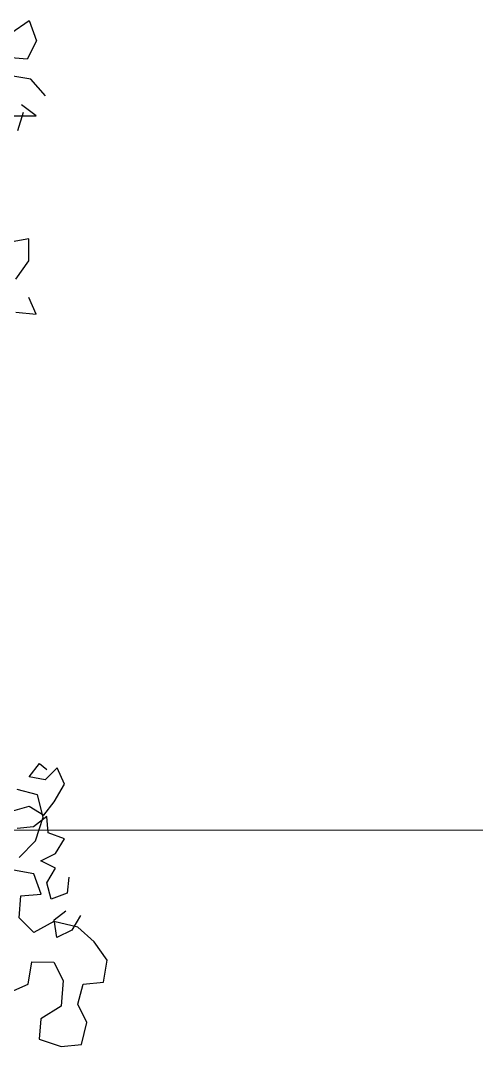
# Model space of a CAD drawing. Header units: millimetres. Extents: x 684983 to 685377, y 990360 to 990509.
# Drawn here: x 685186.156 to 685186.602, y 990435.827 to 990436.83 of the extents above; entities that cross this region are included whole.
import ezdxf

# ---------------------------------------------------------------- set-up
doc = ezdxf.new("R2010")
doc.units = ezdxf.units.MM
doc.layers.add('grid', color=8, linetype='Continuous', lineweight=9)
doc.layers.add('JACK  FRUIT TREE', color=7, linetype='Continuous')
doc.layers.add('TEAK', color=7, linetype='Continuous')

# ---------------------------------------------------------------- blocks, each defined once
blk = doc.blocks.new('JT')
at = {"color": 3}
for p, q in [((0.63514, 1.84626, 157.72663), (0.64711, 1.85462, 157.72663)), ((0.64711, 1.85462, 157.72663), (0.65188, 1.84146, 157.72663)), ((0.65188, 1.84146, 157.72663), (0.64589, 1.8295, 157.72663)), ((0.64589, 1.8295, 157.72663), (0.63034, 1.83071, 157.72663)), ((0.64827, 1.81633, 157.72663), (0.63392, 1.81874, 157.72663)), ((0.65783, 1.80556, 157.72663), (0.64827, 1.81633, 157.72663)), ((0.65184, 1.7924, 157.72663), (0.64227, 1.79959, 157.72663)), ((0.63986, 1.78284, 157.72663), (0.64346, 1.7948, 157.72663)), ((0.63748, 1.79241, 157.72663), (0.65184, 1.7924, 157.72663)), ((0.64698, 1.71224, 157.72663), (0.63382, 1.70986, 157.72663)), ((0.64697, 1.69789, 157.72663), (0.64698, 1.71224, 157.72663)), ((0.63858, 1.68593, 157.72663), (0.64697, 1.69789, 157.72663)), ((0.65172, 1.66318, 157.72663), (0.64694, 1.67396, 157.72663)), ((0.63856, 1.66439, 157.72663), (0.65172, 1.66318, 157.72663)), ((0.65263, 1.34971, 157.72663), (0.63947, 1.35331, 157.72663)), ((0.65621, 1.33535, 157.72663), (0.65263, 1.34971, 157.72663)), ((0.65141, 1.3198, 157.72663), (0.65621, 1.33535, 157.72663)), ((0.64063, 1.30904, 157.72663), (0.65141, 1.3198, 157.72663)), ((0.65019, 1.29827, 157.72663), (0.63703, 1.30067, 157.72663)), ((0.65496, 1.2851, 157.72663), (0.65019, 1.29827, 157.72663)), ((0.6418, 1.28392, 157.72663), (0.65496, 1.2851, 157.72663)), ((0.64059, 1.26956, 157.72663), (0.6418, 1.28392, 157.72663)), ((0.65015, 1.25998, 157.72663), (0.64059, 1.26956, 157.72663)), ((0.66332, 1.26715, 157.72663), (0.65015, 1.25998, 157.72663)), ((0.67887, 1.26354, 157.72663), (0.66332, 1.26715, 157.72663)), ((0.68963, 1.25396, 157.72663), (0.67887, 1.26354, 157.72663)), ((0.698, 1.24199, 157.72663), (0.68963, 1.25396, 157.72663)), ((0.64653, 1.22648, 157.72663), (0.64894, 1.24084, 157.72663)), ((0.64894, 1.24084, 157.72663), (0.6633, 1.24082, 157.72663)), ((0.6633, 1.24082, 157.72663), (0.66927, 1.22885, 157.72663)), ((0.69559, 1.22763, 157.72663), (0.698, 1.24199, 157.72663)), ((0.63337, 1.22051, 157.72663), (0.64653, 1.22648, 157.72663)), ((0.66927, 1.22885, 157.72663), (0.66806, 1.21211, 157.72663)), ((0.67883, 1.21329, 157.72663), (0.68243, 1.22645, 157.72663)), ((0.68243, 1.22645, 157.72663), (0.69559, 1.22763, 157.72663)), ((0.66806, 1.21211, 157.72663), (0.65489, 1.20374, 157.72663)), ((0.6848, 1.20132, 157.72663), (0.67883, 1.21329, 157.72663)), ((0.65489, 1.20374, 157.72663), (0.65368, 1.19058, 157.72663)), ((0.6812, 1.18697, 157.72663), (0.6848, 1.20132, 157.72663)), ((0.65368, 1.19058, 157.72663), (0.66803, 1.18578, 157.72663)), ((0.66803, 1.18578, 157.72663), (0.6812, 1.18697, 157.72663))]:
    blk.add_line(p, q, dxfattribs=at)
blk = doc.blocks.new('A$C25655A80')
at = {"color": 62}
for p, q in [((0.71759, 1.548), (0.72432, 1.55665)), ((0.72432, 1.55665), (0.72913, 1.5528)), ((0.73586, 1.55375), (0.72816, 1.54607)), ((0.74065, 1.54317), (0.73586, 1.55375)), ((0.72816, 1.54607), (0.71759, 1.548)), ((0.73391, 1.53164), (0.74065, 1.54317)), ((0.72718, 1.523), (0.73391, 1.53164)), ((0.70699, 1.5259), (0.71757, 1.52877)), ((0.71757, 1.52877), (0.72718, 1.523)), ((0.7291, 1.52204), (0.72044, 1.51531)), ((0.73005, 1.51146), (0.7291, 1.52204)), ((0.72044, 1.51531), (0.70987, 1.51436)), ((0.74062, 1.5076), (0.73005, 1.51146)), ((0.73484, 1.498), (0.74062, 1.5076)), ((0.72523, 1.4932), (0.73484, 1.498)), ((0.73484, 1.48838), (0.72523, 1.4932)), ((0.72906, 1.47878), (0.73484, 1.48838)), ((0.73193, 1.4682), (0.72906, 1.47878)), ((0.74348, 1.48261), (0.74251, 1.47204)), ((0.74251, 1.47204), (0.73193, 1.4682)), ((0.73384, 1.45474), (0.74154, 1.4605)), ((0.73576, 1.4432), (0.73384, 1.45474)), ((0.75115, 1.45761), (0.74537, 1.448)), ((0.74537, 1.448), (0.73576, 1.4432))]:
    blk.add_line(p, q, dxfattribs=at)
blk = doc.blocks.new('TR')
blk.add_blockref('A$C25655A80', (0.01921, 0.01485, 1.34531))

msp = doc.modelspace()

# ---------------------------------------------------------------- linework, layer by layer
at = {"layer": 'grid'}
msp.add_line((685221.1591, 990436.0381), (685118.727, 990436.0381), dxfattribs=at)

# ---------------------------------------------------------------- block references
at = {"layer": 'JACK  FRUIT TREE', "xscale": 1.5, "yscale": 1.5, "zscale": 1.5}
msp.add_blockref('JT', (685185.194, 990434.0479, -138.05), dxfattribs=at)
at = {"layer": 'TEAK', "xscale": 1.5, "yscale": 1.5, "zscale": 1.5}
msp.add_blockref('TR', (685185.0595, 990433.746, 98.578), dxfattribs=at)

doc.saveas('drawing.dxf')
